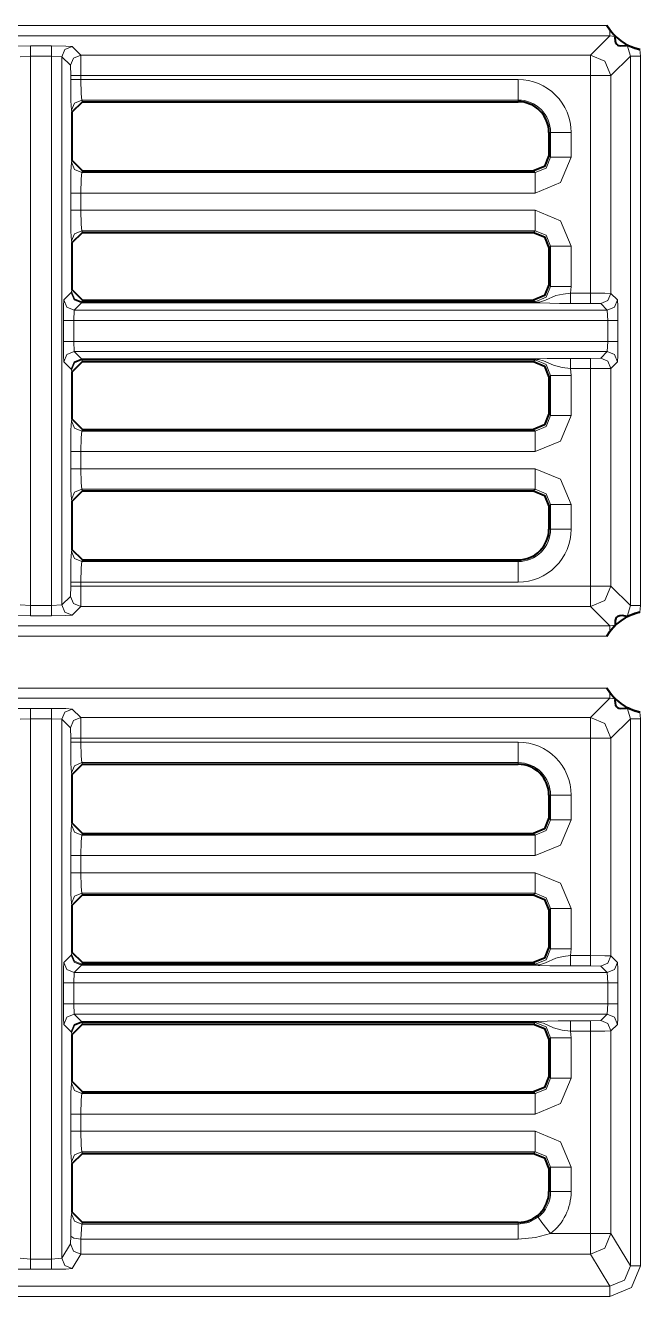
# Model space of a CAD drawing. Header units: millimetres. Extents: x 0 to 2941, y -405 to 1422.
# Drawn here: x 313.6 to 343.6, y 851.2 to 913.2 of the extents above; entities that cross this region are included whole.
import ezdxf

# ---------------------------------------------------------------- set-up
doc = ezdxf.new("R2010")
doc.units = ezdxf.units.MM
doc.layers.add('FINE', color=9, linetype='Continuous')
doc.layers.add('OUTLINE', color=7, linetype='Continuous')

msp = doc.modelspace()

# ---------------------------------------------------------------- linework, layer by layer
at = {"layer": 'FINE', "lineweight": 9}
for p, q in [((314.829, 912.179), (313.804, 912.179)), ((316.249, 911.734), (315.829, 912.154)), ((342.054, 912.677), (342.309, 912.644)), ((313.304, 911.654), (313.804, 911.679)), ((313.804, 911.679), (314.829, 911.679)), ((313.804, 884.902), (313.804, 911.679)), ((314.829, 911.679), (314.829, 884.902)), ((314.829, 911.679), (315.329, 911.654)), ((315.329, 911.654), (315.749, 911.234)), ((341.11, 911.734), (316.249, 911.734)), ((315.749, 911.234), (315.762, 910.734)), ((315.762, 910.734), (315.762, 910.538)), ((316.262, 910.734), (341.11, 910.734)), ((316.262, 910.538), (316.262, 910.734)), ((337.585, 910.538), (316.262, 910.538)), ((341.11, 910.734), (341.11, 900.128)), ((315.799, 909.041), (315.84, 908.958)), ((316.299, 909.54), (337.585, 909.54)), ((316.34, 909.458), (316.299, 909.54)), ((337.585, 909.54), (337.585, 909.458)), ((340.165, 906.755), (340.165, 907.959)), ((315.84, 906.588), (315.799, 906.505)), ((339.166, 906.755), (339.085, 906.836)), ((316.299, 906.006), (316.34, 906.088)), ((315.762, 905.007), (315.762, 904.167)), ((316.262, 905.007), (338.417, 905.007)), ((316.299, 903.169), (338.417, 903.169)), ((316.34, 903.088), (316.299, 903.169)), ((338.417, 903.169), (338.336, 903.088)), ((315.799, 902.669), (315.84, 902.588)), ((339.085, 902.339), (339.166, 902.42)), ((339.166, 902.42), (339.166, 900.455)), ((340.165, 900.455), (340.165, 902.42)), ((339.166, 900.455), (339.085, 900.536)), ((340.134, 900.128), (340.165, 900.455)), ((315.791, 900.157), (315.434, 899.8)), ((315.799, 900.205), (315.791, 900.157)), ((315.84, 900.288), (315.799, 900.205)), ((316.299, 899.706), (316.34, 899.787)), ((338.336, 899.787), (338.417, 899.706)), ((341.11, 900.128), (340.134, 900.128)), ((342.425, 899.8), (342.11, 900.115)), ((315.908, 898.8), (315.934, 899.3)), ((315.934, 899.3), (316.291, 899.657)), ((341.926, 899.3), (315.934, 899.3)), ((316.291, 899.674), (316.299, 899.706)), ((338.417, 899.674), (316.291, 899.674)), ((316.291, 899.657), (338.417, 899.657)), ((338.417, 899.706), (316.299, 899.706)), ((340.134, 899.628), (341.11, 899.628)), ((341.11, 899.628), (341.61, 899.615)), ((341.61, 899.615), (341.926, 899.3)), ((341.926, 899.3), (341.951, 898.8)), ((315.409, 898.8), (315.409, 897.774)), ((315.908, 898.8), (341.951, 898.8)), ((315.908, 897.774), (315.908, 898.8)), ((341.951, 898.8), (341.951, 897.774)), ((341.951, 897.774), (315.908, 897.774)), ((315.934, 897.275), (315.908, 897.774)), ((341.926, 897.275), (341.61, 896.959)), ((341.951, 897.774), (341.926, 897.275)), ((315.434, 896.775), (315.791, 896.417)), ((338.417, 896.917), (316.291, 896.917)), ((316.299, 896.869), (316.291, 896.901)), ((316.34, 896.787), (316.299, 896.869)), ((316.299, 896.869), (338.417, 896.869)), ((338.417, 896.869), (338.336, 896.787)), ((341.11, 896.946), (340.134, 896.946)), ((341.61, 896.959), (341.11, 896.946)), ((342.11, 896.459), (342.425, 896.775)), ((315.791, 896.417), (315.799, 896.369)), ((315.799, 896.369), (315.84, 896.288)), ((340.165, 894.155), (340.165, 896.12)), ((341.11, 896.447), (341.11, 885.847)), ((342.11, 885.847), (342.11, 896.459)), ((339.166, 894.155), (339.085, 894.236)), ((315.84, 893.987), (315.799, 893.905)), ((316.262, 892.408), (338.417, 892.408)), ((316.262, 891.567), (316.262, 892.408)), ((338.417, 891.567), (316.262, 891.567)), ((316.299, 890.569), (338.417, 890.569)), ((316.34, 890.487), (316.299, 890.569)), ((338.417, 890.569), (338.336, 890.487)), ((315.799, 890.069), (315.84, 889.988)), ((339.085, 889.738), (339.166, 889.82)), ((339.166, 889.82), (339.166, 888.622)), ((339.166, 888.622), (339.085, 888.622)), ((316.299, 887.041), (316.34, 887.122)), ((337.585, 887.041), (316.299, 887.041)), ((337.585, 887.122), (337.585, 887.041)), ((316.262, 886.042), (337.585, 886.042)), ((316.262, 885.847), (316.262, 886.042)), ((341.11, 885.847), (316.262, 885.847)), ((313.804, 884.902), (313.304, 884.927)), ((314.829, 884.902), (313.804, 884.902)), ((315.329, 884.927), (314.829, 884.902)), ((315.829, 884.427), (316.249, 884.847)), ((343.054, 884.903), (342.896, 884.364)), ((343.518, 884.58), (343.554, 884.903)), ((313.804, 884.401), (314.829, 884.401)), ((342.054, 883.903), (287.329, 883.903)), ((342.309, 883.936), (342.054, 883.903)), ((287.329, 883.404), (341.909, 883.404)), ((341.909, 880.877), (287.329, 880.877)), ((287.329, 880.377), (342.054, 880.377)), ((342.054, 880.377), (341.11, 879.434)), ((342.054, 880.377), (342.309, 880.345)), ((313.304, 879.354), (313.804, 879.379)), ((314.829, 879.879), (313.804, 879.879)), ((314.829, 879.379), (314.829, 853.044)), ((314.829, 879.379), (315.329, 879.354)), ((315.329, 879.354), (315.749, 878.934)), ((315.329, 853.086), (315.329, 879.354)), ((316.249, 879.434), (315.829, 879.854)), ((341.11, 879.434), (316.249, 879.434)), ((342.11, 878.434), (343.054, 879.378)), ((343.054, 879.378), (343.054, 852.713)), ((343.554, 879.378), (343.518, 879.701)), ((343.554, 852.713), (343.554, 879.378)), ((315.749, 878.934), (315.762, 878.434)), ((315.762, 878.434), (315.762, 878.238)), ((316.262, 878.434), (341.11, 878.434)), ((316.262, 878.238), (316.262, 878.434)), ((337.585, 878.238), (316.262, 878.238)), ((341.11, 878.434), (341.11, 867.833)), ((342.11, 867.821), (342.11, 878.434)), ((316.299, 877.24), (337.585, 877.24)), ((316.34, 877.159), (316.299, 877.24)), ((337.585, 877.24), (337.585, 877.159)), ((315.799, 876.74), (315.84, 876.658)), ((339.085, 875.659), (339.166, 875.659)), ((339.166, 875.659), (339.166, 874.46)), ((340.165, 874.46), (340.165, 875.659)), ((339.166, 874.46), (339.085, 874.542)), ((315.84, 874.293), (315.799, 874.211)), ((316.299, 873.711), (316.34, 873.793)), ((338.417, 873.711), (316.299, 873.711)), ((338.336, 873.793), (338.417, 873.711)), ((315.762, 872.713), (315.762, 871.873)), ((316.262, 872.713), (338.417, 872.713)), ((316.262, 871.873), (316.262, 872.713)), ((338.417, 871.873), (316.262, 871.873)), ((316.34, 870.793), (316.299, 870.874)), ((315.799, 870.375), (315.84, 870.293)), ((339.085, 870.044), (339.166, 870.125)), ((339.166, 870.125), (339.166, 868.16)), ((340.165, 868.16), (340.165, 870.125)), ((339.166, 868.16), (339.085, 868.242)), ((340.134, 867.833), (340.165, 868.16)), ((315.791, 867.862), (315.434, 867.505)), ((315.799, 867.911), (315.791, 867.862)), ((315.84, 867.993), (315.799, 867.911)), ((341.11, 867.833), (340.134, 867.833)), ((342.425, 867.505), (342.11, 867.821)), ((315.908, 866.506), (315.934, 867.005)), ((315.934, 867.005), (316.291, 867.363)), ((341.926, 867.005), (315.934, 867.005)), ((316.291, 867.379), (316.299, 867.411)), ((338.417, 867.379), (316.291, 867.379)), ((316.291, 867.363), (338.417, 867.363)), ((316.299, 867.411), (316.34, 867.493)), ((338.417, 867.411), (316.299, 867.411)), ((338.336, 867.493), (338.417, 867.411)), ((340.134, 867.333), (341.11, 867.333)), ((341.11, 867.333), (341.61, 867.321)), ((341.61, 867.321), (341.926, 867.005)), ((341.926, 867.005), (341.951, 866.506)), ((315.908, 866.506), (341.951, 866.506)), ((315.908, 865.48), (315.908, 866.506)), ((341.951, 866.506), (341.951, 865.48)), ((342.451, 865.48), (342.451, 866.506)), ((341.951, 865.48), (315.908, 865.48)), ((315.934, 864.98), (315.908, 865.48)), ((341.951, 865.48), (341.926, 864.98)), ((315.434, 864.48), (315.791, 864.123)), ((315.934, 864.98), (341.926, 864.98)), ((316.291, 864.623), (315.934, 864.98)), ((338.417, 864.623), (316.291, 864.623)), ((316.299, 864.574), (316.291, 864.606)), ((316.34, 864.493), (316.299, 864.574)), ((316.299, 864.574), (338.417, 864.574)), ((338.417, 864.574), (338.336, 864.493)), ((341.11, 864.652), (340.134, 864.652)), ((341.61, 864.665), (341.11, 864.652)), ((341.926, 864.98), (341.61, 864.665)), ((342.11, 864.165), (342.425, 864.48)), ((315.791, 864.123), (315.799, 864.075)), ((315.799, 864.075), (315.84, 863.993)), ((339.085, 863.744), (339.166, 863.825)), ((339.166, 863.825), (339.166, 861.86)), ((342.11, 854.286), (342.11, 864.165)), ((339.166, 861.86), (339.085, 861.942)), ((315.84, 861.693), (315.799, 861.611)), ((338.336, 861.193), (338.417, 861.111)), ((315.762, 860.113), (315.762, 859.273)), ((316.262, 859.273), (316.262, 860.113)), ((338.417, 859.273), (316.262, 859.273)), ((338.417, 858.274), (338.336, 858.193)), ((315.799, 857.775), (315.84, 857.693)), ((339.085, 857.444), (339.166, 857.525)), ((315.84, 855.328), (315.797, 855.242)), ((316.261, 854.015), (316.297, 854.742)), ((316.297, 854.742), (316.34, 854.828)), ((337.585, 854.742), (316.297, 854.742)), ((337.585, 854.828), (337.585, 854.742)), ((315.762, 854.151), (315.75, 853.787)), ((316.249, 853.287), (316.261, 854.015)), ((343.054, 852.713), (342.11, 854.286)), ((315.75, 853.787), (315.329, 853.086)), ((315.829, 852.587), (316.249, 853.287)), ((313.804, 853.044), (313.304, 853.086)), ((314.829, 853.044), (313.804, 853.044)), ((315.329, 853.086), (314.829, 853.044)), ((313.804, 852.544), (314.829, 852.544)), ((287.328, 851.213), (342.055, 851.213))]:
    msp.add_line(p, q, dxfattribs=at)
for points in [[(341.909, 913.177), (287.329, 913.177), (286.602, 912.989)], [(342.054, 912.677), (342.054, 912.756), (342.054, 912.955)], [(287.329, 912.677), (342.054, 912.677), (341.11, 911.734)], [(313.804, 912.179), (313.106, 912.172), (312.804, 912.154)], [(313.804, 912.179), (313.804, 912.028), (313.804, 911.679)], [(314.829, 912.179), (314.829, 912.028), (314.829, 911.679)], [(315.829, 912.154), (315.527, 912.172), (314.829, 912.179)], [(315.829, 912.154), (315.476, 912.007), (315.329, 911.654)], [(342.896, 912.217), (343.054, 911.678), (343.205, 911.678), (343.554, 911.678)], [(315.749, 885.347), (315.329, 884.927), (315.329, 911.654)], [(316.249, 911.734), (315.896, 911.587), (315.749, 911.234)], [(316.262, 910.734), (316.258, 911.432), (316.249, 911.734)], [(341.11, 911.734), (341.11, 911.432), (341.11, 910.734), (341.808, 910.734), (342.11, 910.734)], [(342.11, 910.734), (341.817, 911.441), (341.11, 911.734)], [(343.054, 911.678), (343.054, 884.903), (342.11, 885.847)], [(342.11, 900.115), (342.11, 910.734), (343.054, 911.678)], [(343.554, 884.903), (343.554, 911.678), (343.518, 912.001)], [(316.262, 910.734), (315.913, 910.734), (315.762, 910.734)], [(316.262, 910.538), (315.913, 910.538), (315.762, 910.538)], [(315.762, 910.538), (315.773, 909.506), (315.799, 909.041)], [(316.299, 909.54), (316.273, 909.85), (316.262, 910.538)], [(337.585, 909.54), (337.585, 909.85), (337.585, 910.538)], [(316.299, 909.54), (315.946, 909.393), (315.799, 909.041)], [(339.085, 907.959), (339.166, 907.959), (339.166, 906.755)], [(339.166, 907.959), (339.476, 907.959), (340.165, 907.959)], [(339.166, 906.755), (338.948, 906.224), (338.417, 906.006)], [(338.417, 905.007), (339.653, 905.519), (340.165, 906.755)], [(339.166, 906.755), (339.476, 906.755), (340.165, 906.755)], [(315.799, 906.505), (315.773, 906.04), (315.762, 905.007)], [(315.799, 906.505), (315.946, 906.153), (316.299, 906.006)], [(316.262, 905.007), (316.273, 905.696), (316.299, 906.006)], [(338.336, 906.088), (338.417, 906.006), (316.299, 906.006)], [(338.417, 906.006), (338.417, 905.696), (338.417, 905.007)], [(316.262, 905.007), (315.913, 905.007), (315.762, 905.007)], [(338.417, 904.167), (316.262, 904.167), (316.262, 905.007)], [(316.262, 904.167), (315.913, 904.167), (315.762, 904.167)], [(315.762, 904.167), (315.773, 903.135), (315.799, 902.669)], [(316.299, 903.169), (316.273, 903.479), (316.262, 904.167)], [(338.417, 904.167), (338.417, 903.479), (338.417, 903.169)], [(340.165, 902.42), (339.653, 903.656), (338.417, 904.167)], [(316.299, 903.169), (315.946, 903.022), (315.799, 902.669)], [(338.417, 903.169), (338.948, 902.951), (339.166, 902.42)], [(340.165, 902.42), (339.476, 902.42), (339.166, 902.42)], [(339.166, 900.455), (338.948, 899.924), (338.417, 899.706)], [(340.165, 900.455), (339.476, 900.455), (339.166, 900.455)], [(315.434, 899.8), (315.416, 899.498), (315.409, 898.8)], [(315.934, 899.3), (315.581, 899.447), (315.434, 899.8)], [(316.291, 899.657), (315.938, 899.804), (315.791, 900.157)], [(316.291, 899.674), (315.939, 899.817), (315.791, 900.157)], [(316.299, 899.706), (315.946, 899.853), (315.799, 900.205)], [(340.134, 900.128), (339.77, 900.085), (339.427, 900.007), (338.909, 899.782), (338.773, 899.731), (338.666, 899.702), (338.52, 899.679), (338.45, 899.674), (338.417, 899.674)], [(340.134, 900.128), (340.134, 899.779), (340.134, 899.628)], [(341.11, 900.128), (341.11, 899.779), (341.11, 899.628)], [(342.11, 900.115), (341.808, 900.124), (341.11, 900.128)], [(342.11, 900.115), (341.964, 899.762), (341.61, 899.615)], [(342.425, 899.8), (342.279, 899.447), (341.926, 899.3)], [(342.451, 897.774), (342.451, 898.8), (342.444, 899.498), (342.425, 899.8)], [(316.291, 899.657), (316.291, 899.662), (316.291, 899.674)], [(338.417, 899.706), (338.417, 899.695), (338.417, 899.674)], [(338.417, 899.674), (338.417, 899.662), (338.417, 899.657)], [(338.417, 899.657), (338.43, 899.657), (338.457, 899.657), (338.516, 899.656), (338.565, 899.654), (338.639, 899.652), (339.133, 899.637), (339.604, 899.63), (340.134, 899.628)], [(315.908, 898.8), (315.56, 898.8), (315.409, 898.8)], [(342.451, 898.8), (342.3, 898.8), (341.951, 898.8)], [(315.908, 897.774), (315.56, 897.774), (315.409, 897.774)], [(315.409, 897.774), (315.416, 897.077), (315.434, 896.775)], [(315.934, 897.275), (315.581, 897.128), (315.434, 896.775)], [(316.291, 896.917), (315.934, 897.275), (341.926, 897.275)], [(342.425, 896.775), (342.279, 897.128), (341.926, 897.275)], [(342.451, 897.774), (342.3, 897.774), (341.951, 897.774)], [(342.425, 896.775), (342.444, 897.077), (342.451, 897.774)], [(316.291, 896.917), (315.938, 896.771), (315.791, 896.417)], [(316.291, 896.901), (315.939, 896.758), (315.791, 896.417)], [(316.299, 896.869), (315.946, 896.722), (315.799, 896.369)], [(316.291, 896.901), (316.291, 896.913), (316.291, 896.917)], [(316.291, 896.901), (338.417, 896.901), (338.487, 896.899), (338.574, 896.89), (338.814, 896.83), (339.314, 896.608), (339.727, 896.497), (340.134, 896.447)], [(340.134, 896.946), (339.542, 896.944), (338.994, 896.934), (338.586, 896.921), (338.478, 896.918), (338.444, 896.917), (338.417, 896.917)], [(338.417, 896.901), (338.417, 896.913), (338.417, 896.917)], [(338.417, 896.901), (338.417, 896.879), (338.417, 896.869), (338.948, 896.651), (339.166, 896.12)], [(340.134, 896.447), (340.134, 896.796), (340.134, 896.946)], [(341.11, 896.447), (341.11, 896.796), (341.11, 896.946)], [(342.11, 896.459), (341.964, 896.813), (341.61, 896.959)], [(339.085, 896.039), (339.166, 896.12), (339.166, 894.155)], [(340.165, 896.12), (339.476, 896.12), (339.166, 896.12)], [(340.165, 896.12), (340.134, 896.447), (341.11, 896.447)], [(341.11, 896.447), (341.808, 896.451), (342.11, 896.459)], [(339.166, 894.155), (338.948, 893.624), (338.417, 893.406)], [(338.417, 892.408), (339.653, 892.919), (340.165, 894.155)], [(340.165, 894.155), (339.476, 894.155), (339.166, 894.155)], [(315.799, 893.905), (315.773, 893.44), (315.762, 892.408)], [(316.299, 893.406), (315.946, 893.553), (315.799, 893.905)], [(316.262, 892.408), (316.273, 893.096), (316.299, 893.406)], [(338.336, 893.487), (338.417, 893.406), (316.299, 893.406), (316.34, 893.487)], [(338.417, 893.406), (338.417, 893.096), (338.417, 892.408)], [(316.262, 892.408), (315.913, 892.408), (315.762, 892.408)], [(315.762, 892.408), (315.762, 891.567), (315.773, 890.535), (315.799, 890.069)], [(316.262, 891.567), (315.913, 891.567), (315.762, 891.567)], [(316.299, 890.569), (316.273, 890.879), (316.262, 891.567)], [(338.417, 890.569), (338.417, 890.879), (338.417, 891.567)], [(340.165, 888.622), (340.165, 889.82), (339.653, 891.056), (338.417, 891.567)], [(316.299, 890.569), (315.946, 890.422), (315.799, 890.069)], [(338.417, 890.569), (338.948, 890.351), (339.166, 889.82)], [(339.166, 889.82), (339.476, 889.82), (340.165, 889.82)], [(340.165, 888.622), (339.476, 888.622), (339.166, 888.622)], [(315.84, 887.622), (315.799, 887.54), (315.773, 887.075), (315.762, 886.042)], [(315.799, 887.54), (315.946, 887.187), (316.299, 887.041)], [(316.262, 886.042), (316.273, 886.731), (316.299, 887.041)], [(337.585, 886.042), (337.585, 886.731), (337.585, 887.041)], [(315.762, 886.042), (315.762, 885.847), (315.749, 885.347)], [(315.762, 886.042), (315.913, 886.042), (316.262, 886.042)], [(315.762, 885.847), (315.913, 885.847), (316.262, 885.847)], [(316.249, 884.847), (316.258, 885.149), (316.262, 885.847)], [(341.11, 885.847), (341.11, 885.149), (341.11, 884.847)], [(341.11, 884.847), (341.817, 885.14), (342.11, 885.847)], [(341.11, 885.847), (341.808, 885.847), (342.11, 885.847)], [(313.804, 884.902), (313.804, 884.553), (313.804, 884.401)], [(314.829, 884.902), (314.829, 884.553), (314.829, 884.401)], [(315.329, 884.927), (315.476, 884.574), (315.829, 884.427)], [(315.749, 885.347), (315.896, 884.994), (316.249, 884.847)], [(316.249, 884.847), (341.11, 884.847), (342.054, 883.903)], [(343.054, 884.903), (343.205, 884.903), (343.554, 884.903)], [(312.804, 884.427), (313.106, 884.409), (313.804, 884.401)], [(314.829, 884.401), (315.527, 884.409), (315.829, 884.427)], [(342.054, 883.626), (342.054, 883.825), (342.054, 883.903)], [(342.054, 880.377), (342.054, 880.456), (342.054, 880.655)], [(342.896, 879.917), (343.054, 879.378), (343.205, 879.378), (343.554, 879.378)], [(313.804, 879.879), (313.106, 879.872), (312.804, 879.854)], [(313.804, 879.379), (313.804, 879.728), (313.804, 879.879)], [(313.804, 853.044), (313.804, 879.379), (314.829, 879.379)], [(314.829, 879.379), (314.829, 879.728), (314.829, 879.879)], [(315.829, 879.854), (315.527, 879.872), (314.829, 879.879)], [(315.329, 879.354), (315.476, 879.707), (315.829, 879.854)], [(315.749, 878.934), (315.896, 879.287), (316.249, 879.434)], [(316.262, 878.434), (316.258, 879.132), (316.249, 879.434)], [(341.11, 878.434), (341.11, 879.132), (341.11, 879.434)], [(342.11, 878.434), (341.817, 879.141), (341.11, 879.434)], [(315.762, 878.434), (315.913, 878.434), (316.262, 878.434)], [(316.262, 878.238), (315.913, 878.238), (315.762, 878.238)], [(315.762, 878.238), (315.773, 877.206), (315.799, 876.74)], [(316.299, 877.24), (316.273, 877.55), (316.262, 878.238)], [(337.585, 877.24), (337.585, 877.55), (337.585, 878.238)], [(341.11, 878.434), (341.808, 878.434), (342.11, 878.434)], [(316.299, 877.24), (315.946, 877.093), (315.799, 876.74)], [(339.166, 875.659), (339.476, 875.659), (340.165, 875.659)], [(339.166, 874.46), (338.948, 873.93), (338.417, 873.711)], [(338.417, 872.713), (339.653, 873.224), (340.165, 874.46)], [(339.166, 874.46), (339.476, 874.46), (340.165, 874.46)], [(315.799, 874.211), (315.773, 873.745), (315.762, 872.713)], [(315.799, 874.211), (315.946, 873.858), (316.299, 873.711)], [(316.262, 872.713), (316.273, 873.401), (316.299, 873.711)], [(338.417, 873.711), (338.417, 873.401), (338.417, 872.713)], [(316.262, 872.713), (315.913, 872.713), (315.762, 872.713)], [(316.262, 871.873), (315.913, 871.873), (315.762, 871.873)], [(315.762, 871.873), (315.773, 870.84), (315.799, 870.375)], [(316.299, 870.874), (316.273, 871.184), (316.262, 871.873)], [(338.417, 871.873), (338.417, 871.184), (338.417, 870.874)], [(340.165, 870.125), (339.653, 871.361), (338.417, 871.873)], [(316.299, 870.874), (315.946, 870.728), (315.799, 870.375)], [(316.299, 870.874), (338.417, 870.874), (338.336, 870.793)], [(338.417, 870.874), (338.948, 870.656), (339.166, 870.125)], [(340.165, 870.125), (339.476, 870.125), (339.166, 870.125)], [(339.166, 868.16), (338.948, 867.63), (338.417, 867.411)], [(340.165, 868.16), (339.476, 868.16), (339.166, 868.16)], [(315.434, 867.505), (315.416, 867.203), (315.409, 866.506)], [(315.434, 867.505), (315.581, 867.152), (315.934, 867.005)], [(315.791, 867.862), (315.939, 867.522), (316.291, 867.379)], [(315.791, 867.862), (315.938, 867.509), (316.291, 867.363)], [(315.799, 867.911), (315.946, 867.558), (316.299, 867.411)], [(340.134, 867.833), (339.77, 867.79), (339.427, 867.713), (338.909, 867.488), (338.773, 867.436), (338.666, 867.407), (338.52, 867.384), (338.45, 867.38), (338.417, 867.379)], [(340.134, 867.833), (340.134, 867.484), (340.134, 867.333)], [(341.11, 867.833), (341.11, 867.484), (341.11, 867.333)], [(342.11, 867.821), (341.808, 867.83), (341.11, 867.833)], [(342.11, 867.821), (341.964, 867.467), (341.61, 867.321)], [(342.425, 867.505), (342.279, 867.152), (341.926, 867.005)], [(342.451, 866.506), (342.444, 867.203), (342.425, 867.505)], [(316.291, 867.363), (316.291, 867.368), (316.291, 867.379)], [(338.417, 867.411), (338.417, 867.401), (338.417, 867.379)], [(338.417, 867.379), (338.417, 867.368), (338.417, 867.363)], [(338.417, 867.363), (338.43, 867.363), (338.457, 867.362), (338.516, 867.361), (338.565, 867.36), (338.639, 867.357), (339.133, 867.343), (339.604, 867.336), (340.134, 867.333)], [(315.409, 866.506), (315.56, 866.506), (315.908, 866.506)], [(315.409, 866.506), (315.409, 865.48), (315.416, 864.782), (315.434, 864.48)], [(342.451, 866.506), (342.3, 866.506), (341.951, 866.506)], [(315.409, 865.48), (315.56, 865.48), (315.908, 865.48)], [(342.451, 865.48), (342.3, 865.48), (341.951, 865.48)], [(342.425, 864.48), (342.444, 864.782), (342.451, 865.48)], [(315.434, 864.48), (315.581, 864.833), (315.934, 864.98)], [(315.791, 864.123), (315.938, 864.476), (316.291, 864.623)], [(315.791, 864.123), (315.939, 864.463), (316.291, 864.606)], [(315.799, 864.075), (315.946, 864.428), (316.299, 864.574)], [(316.291, 864.606), (316.291, 864.618), (316.291, 864.623)], [(316.291, 864.606), (338.417, 864.606), (338.487, 864.604), (338.574, 864.595), (338.814, 864.535), (339.314, 864.313), (339.727, 864.202), (340.134, 864.152)], [(340.134, 864.652), (339.542, 864.649), (338.994, 864.64), (338.586, 864.627), (338.478, 864.623), (338.444, 864.623), (338.417, 864.623)], [(338.417, 864.606), (338.417, 864.618), (338.417, 864.623)], [(338.417, 864.606), (338.417, 864.585), (338.417, 864.574), (338.948, 864.356), (339.166, 863.825)], [(340.134, 864.152), (340.134, 864.501), (340.134, 864.652)], [(341.11, 864.152), (341.11, 864.501), (341.11, 864.652)], [(342.11, 864.165), (341.964, 864.518), (341.61, 864.665)], [(342.425, 864.48), (342.279, 864.833), (341.926, 864.98)], [(340.165, 863.825), (339.476, 863.825), (339.166, 863.825)], [(340.134, 864.152), (341.11, 864.152), (341.11, 854.286)], [(340.165, 861.86), (340.165, 863.825), (340.134, 864.152)], [(341.11, 864.152), (341.808, 864.156), (342.11, 864.165)], [(315.799, 861.611), (315.773, 861.145), (315.762, 860.113)], [(316.299, 861.111), (315.946, 861.258), (315.799, 861.611)], [(316.262, 860.113), (338.417, 860.113), (339.653, 860.624), (340.165, 861.86)], [(339.166, 861.86), (338.948, 861.33), (338.417, 861.111)], [(340.165, 861.86), (339.476, 861.86), (339.166, 861.86)], [(316.262, 860.113), (316.273, 860.801), (316.299, 861.111)], [(338.417, 861.111), (316.299, 861.111), (316.34, 861.193)], [(338.417, 861.111), (338.417, 860.801), (338.417, 860.113)], [(316.262, 860.113), (315.913, 860.113), (315.762, 860.113)], [(316.262, 859.273), (315.913, 859.273), (315.762, 859.273)], [(315.762, 859.273), (315.773, 858.24), (315.799, 857.775)], [(316.299, 858.274), (316.273, 858.584), (316.262, 859.273)], [(338.417, 858.274), (338.417, 858.584), (338.417, 859.273)], [(340.165, 856.328), (340.165, 857.525), (339.653, 858.761), (338.417, 859.273)], [(316.299, 858.274), (315.946, 858.127), (315.799, 857.775)], [(316.34, 858.193), (316.299, 858.274), (338.417, 858.274)], [(338.417, 858.274), (338.948, 858.056), (339.166, 857.525)], [(339.166, 857.525), (339.166, 856.328), (339.085, 856.328)], [(339.166, 857.525), (339.476, 857.525), (340.165, 857.525)], [(340.165, 856.328), (339.476, 856.328), (339.166, 856.328)], [(315.797, 855.242), (315.775, 854.916), (315.762, 854.151)], [(315.797, 855.242), (315.944, 854.889), (316.297, 854.742)], [(338.552, 855.076), (338.097, 854.829), (337.585, 854.742)], [(337.585, 854.015), (337.585, 854.525), (337.585, 854.742)], [(339.162, 854.286), (338.741, 854.831), (338.552, 855.076)], [(315.762, 854.151), (315.912, 854.056), (316.261, 854.015)], [(316.261, 854.015), (337.585, 854.015), (338.421, 854.086), (339.162, 854.286)], [(341.11, 854.286), (341.11, 853.595), (341.11, 853.287)], [(341.11, 853.287), (341.817, 853.58), (342.11, 854.286)], [(341.11, 854.286), (341.808, 854.286), (342.11, 854.286)], [(342.055, 851.713), (287.328, 851.713), (288.273, 853.287)], [(315.75, 853.787), (315.896, 853.434), (316.249, 853.287)], [(316.249, 853.287), (341.11, 853.287), (342.055, 851.713)], [(313.804, 853.044), (313.804, 852.698), (313.804, 852.544)], [(314.829, 853.044), (314.829, 852.698), (314.829, 852.544)], [(315.329, 853.086), (315.476, 852.733), (315.829, 852.587)], [(343.054, 852.713), (342.762, 852.005), (342.055, 851.713)], [(342.055, 851.213), (343.115, 851.652), (343.554, 852.713)], [(343.054, 852.713), (343.205, 852.713), (343.554, 852.713)], [(312.804, 852.587), (313.106, 852.557), (313.804, 852.544)], [(314.829, 852.544), (315.527, 852.557), (315.829, 852.587)], [(342.055, 851.713), (342.055, 851.559), (342.055, 851.213)]]:
    msp.add_lwpolyline(points, dxfattribs=at)
for points in [[(340.165, 907.959, 0.414218), (337.585, 910.538)], [(339.166, 907.959, 0.414214), (337.585, 909.54)], [(337.585, 887.041, 0.414214), (339.166, 888.622)], [(337.585, 886.042, 0.414228), (340.165, 888.622)], [(340.165, 875.659, 0.414199), (337.585, 878.239)], [(339.166, 875.659, 0.414214), (337.585, 877.24)], [(338.552, 855.076, 0.232284), (339.166, 856.328)], [(341.11, 854.286), (339.162, 854.286, 0.23233), (340.165, 856.328)]]:
    msp.add_lwpolyline(points, format="xyb", dxfattribs=at)
at = {"layer": 'OUTLINE', "lineweight": 40}
for p, q in [((342.054, 912.955), (341.909, 913.177)), ((316.34, 909.458), (337.585, 909.458)), ((316.34, 906.088), (315.84, 906.588)), ((316.34, 906.088), (338.336, 906.088)), ((339.085, 902.339), (339.085, 900.536)), ((316.34, 899.787), (315.84, 900.288)), ((316.34, 899.787), (338.336, 899.787)), ((315.84, 896.288), (316.34, 896.787)), ((316.34, 896.787), (338.336, 896.787)), ((315.84, 893.987), (315.84, 896.288)), ((316.34, 893.487), (315.84, 893.987)), ((316.34, 893.487), (338.336, 893.487)), ((339.085, 889.738), (339.085, 888.622)), ((316.34, 887.122), (315.84, 887.622)), ((316.34, 887.122), (337.585, 887.122)), ((341.909, 883.404), (342.054, 883.626)), ((342.054, 880.655), (341.909, 880.877)), ((315.84, 876.658), (316.34, 877.159)), ((316.34, 877.159), (337.585, 877.159)), ((315.84, 874.293), (315.84, 876.658)), ((339.085, 875.659), (339.085, 874.542)), ((316.34, 873.793), (315.84, 874.293)), ((316.34, 873.793), (338.336, 873.793)), ((315.84, 870.293), (316.34, 870.793)), ((316.34, 870.793), (338.336, 870.793)), ((315.84, 867.993), (315.84, 870.293)), ((339.085, 870.044), (339.085, 868.242)), ((316.34, 867.493), (315.84, 867.993)), ((316.34, 867.493), (338.336, 867.493)), ((316.34, 861.193), (315.84, 861.693)), ((316.34, 861.193), (338.336, 861.193)), ((315.84, 857.693), (316.34, 858.193)), ((315.84, 855.328), (315.84, 857.693)), ((339.085, 857.444), (339.085, 856.328)), ((316.34, 854.828), (315.84, 855.328)), ((337.585, 854.828), (316.34, 854.828))]:
    msp.add_line(p, q, dxfattribs=at)
for points in [[(341.909, 913.177, 0.207967), (343.518, 912.001)], [(339.085, 907.959, 0.414214), (337.585, 909.459)], [(337.585, 887.122, 0.414214), (339.085, 888.622)], [(343.518, 884.58, 0.207938), (341.909, 883.404)], [(341.909, 880.877, 0.207996), (343.518, 879.701)], [(339.085, 875.659, 0.414214), (337.585, 877.159)], [(337.585, 854.828, 0.414214), (339.085, 856.328)]]:
    msp.add_lwpolyline(points, format="xyb", dxfattribs=at)
for points in [[(342.309, 912.644), (342.297, 912.66), (342.251, 912.711), (342.137, 912.845), (342.054, 912.955)], [(342.309, 912.644), (342.302, 912.579), (342.307, 912.433), (342.336, 912.339), (342.391, 912.262), (342.404, 912.25), (342.411, 912.244), (342.413, 912.243), (342.416, 912.241), (342.419, 912.239), (342.421, 912.237), (342.425, 912.235), (342.432, 912.23), (342.452, 912.218), (342.495, 912.199), (342.593, 912.178), (342.848, 912.204), (342.896, 912.217)], [(343.518, 912.001), (343.277, 912.067), (343.093, 912.133), (342.962, 912.189), (342.912, 912.211), (342.896, 912.217)], [(315.84, 906.588), (315.84, 908.958), (316.34, 909.458)], [(339.085, 907.959), (339.085, 906.836), (338.865, 906.307), (338.336, 906.088)], [(315.84, 900.288), (315.84, 902.588), (316.34, 903.088)], [(316.34, 903.088), (338.336, 903.088), (338.865, 902.868), (339.085, 902.339)], [(339.085, 900.536), (338.865, 900.007), (338.336, 899.787)], [(338.336, 896.787), (338.865, 896.568), (339.085, 896.039)], [(339.085, 896.039), (339.085, 894.236), (338.865, 893.707), (338.336, 893.487)], [(315.84, 887.622), (315.84, 889.988), (316.34, 890.487)], [(316.34, 890.487), (338.336, 890.487), (338.865, 890.268), (339.085, 889.738)], [(342.896, 884.364), (342.822, 884.383), (342.652, 884.405), (342.541, 884.395), (342.446, 884.36), (342.431, 884.35), (342.424, 884.346), (342.421, 884.344), (342.419, 884.342), (342.417, 884.34), (342.415, 884.339), (342.412, 884.337), (342.408, 884.334), (342.399, 884.326), (342.381, 884.309), (342.351, 884.269), (342.312, 884.172), (342.309, 883.937)], [(342.896, 884.364), (342.915, 884.371), (342.98, 884.4), (343.146, 884.468), (343.365, 884.54), (343.518, 884.58)], [(342.054, 883.626), (342.188, 883.797), (342.267, 883.888), (342.301, 883.925), (342.309, 883.936)], [(342.309, 880.345), (342.297, 880.36), (342.251, 880.411), (342.137, 880.545), (342.054, 880.655)], [(342.309, 880.345), (342.302, 880.279), (342.307, 880.133), (342.336, 880.039), (342.391, 879.962), (342.404, 879.95), (342.411, 879.944), (342.413, 879.943), (342.416, 879.941), (342.419, 879.939), (342.421, 879.937), (342.425, 879.935), (342.432, 879.929), (342.452, 879.918), (342.495, 879.899), (342.593, 879.878), (342.848, 879.904), (342.896, 879.917)], [(343.518, 879.701), (343.277, 879.767), (343.093, 879.833), (342.962, 879.889), (342.912, 879.911), (342.896, 879.917)], [(339.085, 874.542), (338.865, 874.012), (338.336, 873.793)], [(338.336, 870.793), (338.865, 870.574), (339.085, 870.044)], [(339.085, 868.242), (338.865, 867.712), (338.336, 867.493)], [(315.84, 861.693), (315.84, 863.993), (316.34, 864.493)], [(316.34, 864.493), (338.336, 864.493), (338.865, 864.274), (339.085, 863.744)], [(339.085, 863.744), (339.085, 861.942), (338.865, 861.412), (338.336, 861.193)], [(316.34, 858.193), (338.336, 858.193), (338.865, 857.974), (339.085, 857.444)]]:
    msp.add_lwpolyline(points, dxfattribs=at)

doc.saveas('drawing.dxf')
